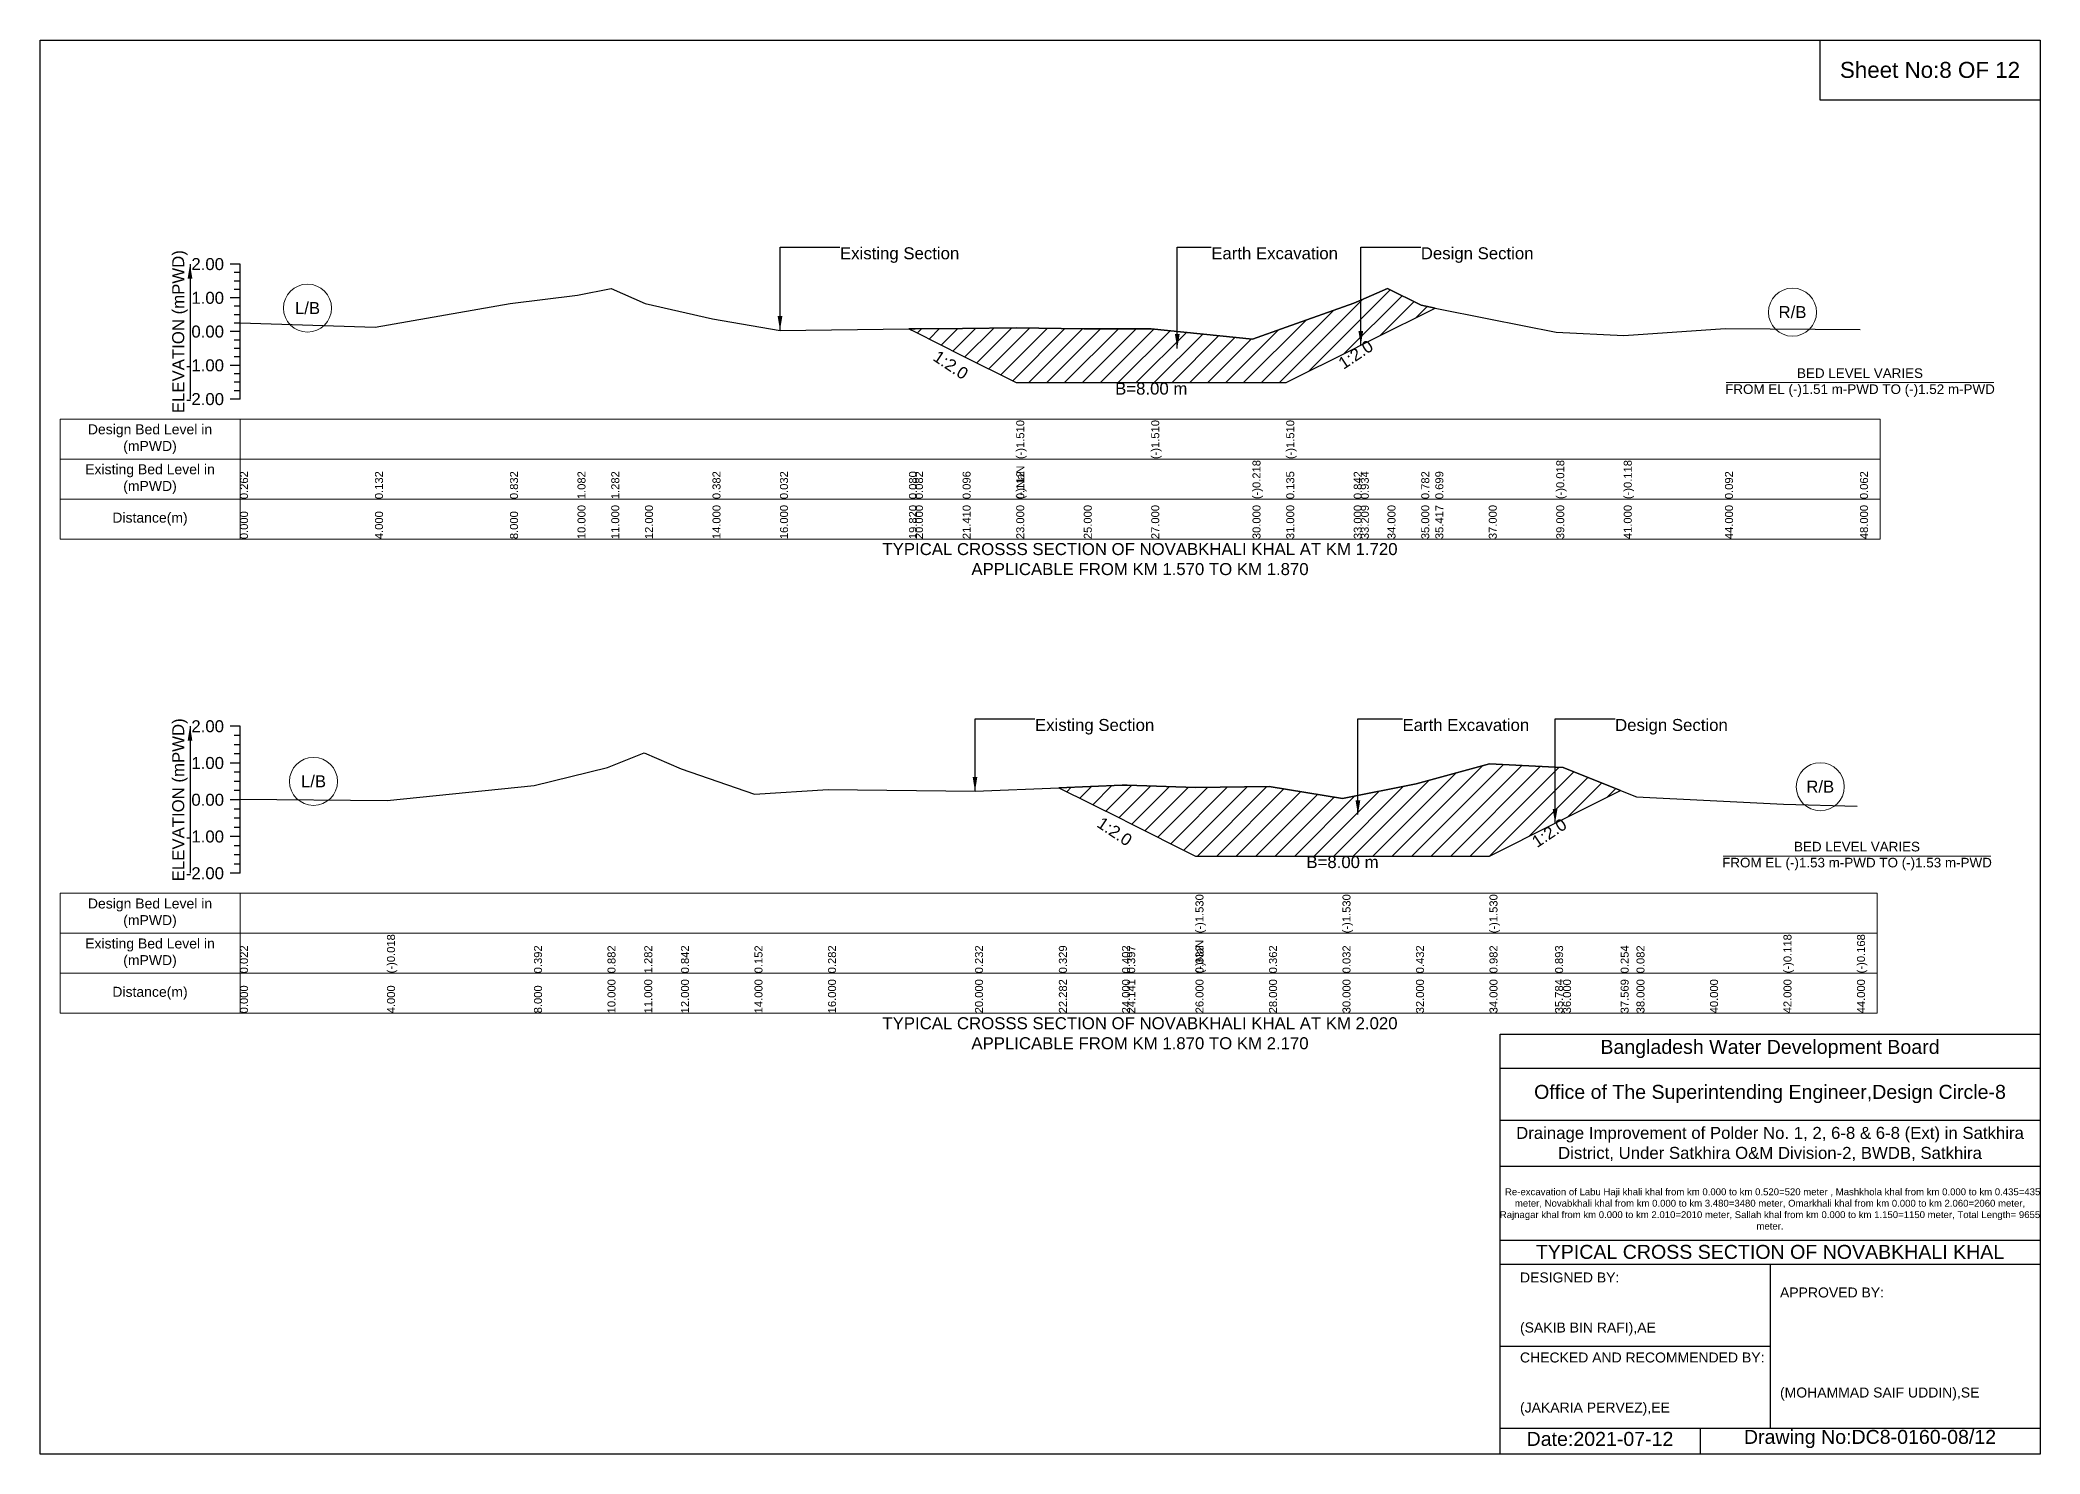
# Model space of a CAD drawing. Header units: inches. Extents: x 91000 to 648000, y -5656 to 141.
# Drawn here: x 320000 to 328000, y -5656 to 0 of the extents above; entities that cross this region are included whole.
import ezdxf

# ---------------------------------------------------------------- set-up
doc = ezdxf.new("R2010")
doc.units = ezdxf.units.IN
doc.header["$LTSCALE"] = 7
doc.header["$MEASUREMENT"] = 0
for name, color, linetype, lineweight in [('Cross section Data Border', 7, 'Continuous', 9), ('Cross Section Labels', 7, 'Continuous', 9), ('Existing_Bed_Level for Xsection', 7, 'Continuous', 25)]:
    doc.layers.add(name, color=color, linetype=linetype, lineweight=lineweight)
doc.styles.get("Standard").update_dxf_attribs({"font": 'arial.ttf'})
doc.dimstyles.get("Standard").update_dxf_attribs({"dimtxt": 0.18, "dimasz": 0.18, "dimexe": 0.18, "dimexo": 0.0625, "dimgap": 0.09, "dimtad": 0, "dimtih": 1, "dimtoh": 1, "dimdec": 4, "dimzin": 0, "dimdsep": 46, "dimtxsty": 'Standard', "dimcen": 0.09, "dimadec": 0, "dimazin": 0, "dimtfac": 1, "dimtdec": 4, "dimtofl": 0, "dimtmove": 0, "dimatfit": 3, "dimfxl": 0, "dimtolj": 1, "dimtzin": 0, "dimarcsym": 0})

msp = doc.modelspace()

# ---------------------------------------------------------------- hatches: boundary and pattern name
at = {"layer": 'Existing_Bed_Level for Xsection'}
h = msp.add_hatch(dxfattribs=at)
h.set_pattern_fill('ANSI31', color=256, scale=405, style=0)
h.paths.add_polyline_path([(323475.8, -1155.8), (323500, -1167.9), (323690.4, -1263.1), (323905, -1370.4), (324175, -1370.4), (324445, -1370.4), (324850, -1370.4), (324985, -1370.4), (325255, -1235.4), (325283.2, -1221.3), (325390, -1167.9), (325525, -1100.4), (325581.3, -1072.3), (325525, -1061), (325390, -993.5), (325283.2, -1040.5), (325255, -1052.9), (324985, -1148.3), (324850, -1196), (324445, -1155.5), (324175, -1155.5), (323905, -1151.5), (323690.4, -1153.6), (323500, -1155.5)])
h = msp.add_hatch(dxfattribs=at)
h.set_pattern_fill('ANSI31', color=256, scale=441, style=0)
h.paths.add_polyline_path([(324075.5, -2990.9), (324328, -3117.2), (324348.7, -3127.6), (324622, -3264.2), (324916, -3264.2), (325210, -3264.2), (325504, -3264.2), (325798, -3264.2), (326060.3, -3133.1), (326092, -3117.2), (326322.6, -3001.9), (326092, -2909.7), (326060.3, -2908.1), (325798, -2894.9), (325504, -2975.8), (325210, -3034.6), (324916, -2986.1), (324622, -2990.5), (324348.7, -2980.9), (324328, -2980.2)])

# ---------------------------------------------------------------- linework, layer by layer
for points in [[(320000, 0), (328000, 0), (328000, -5656), (320000, -5656)], [(327120, 0), (328000, 0), (328000, -240), (327120, -240)]]:
    msp.add_lwpolyline(points, close=True)
for points in [[(325840, -5656), (325840, -3976), (328000, -3976)], [(325840, -4112), (328000, -4112)], [(325840, -4320), (328000, -4320)], [(325840, -4504), (328000, -4504)], [(325840, -4800), (328000, -4800)], [(325840, -4896), (328000, -4896)], [(326920, -4896), (326920, -5552)], [(325840, -5224), (326920, -5224)], [(325840, -5552), (328000, -5552)], [(326640, -5552), (326640, -5656)]]:
    msp.add_lwpolyline(points)
at = {"layer": 'Cross section Data Border'}
for points in [[(320080, -1516.6), (327360, -1516.6), (327360, -1996.6), (320080, -1996.6)], [(320080, -3413.3), (327348, -3413.3), (327348, -3893.3), (320080, -3893.3)]]:
    msp.add_lwpolyline(points, close=True, dxfattribs=at)
for points in [[(320800, -1516.6), (320800, -1996.6)], [(320080, -1676.6), (327360, -1676.6)], [(320080, -1836.6), (327360, -1836.6)], [(320800, -3413.3), (320800, -3893.3)], [(320080, -3573.3), (327348, -3573.3)], [(320080, -3733.3), (327348, -3733.3)]]:
    msp.add_lwpolyline(points, dxfattribs=at)
at = {"layer": 'Cross Section Labels'}
for points in [[(326744.2, -1370.4), (327815.8, -1370.4)], [(326732.2, -3264.2), (327803.8, -3264.2)]]:
    msp.add_lwpolyline(points, dxfattribs=at)
for centre in [(321070, -1072.5), (327010, -1088.7), (321094, -2965.5), (327121, -2986.8)]:
    msp.add_circle(centre, 96, dxfattribs=at)
at = {"layer": 'Existing_Bed_Level for Xsection'}
for points in [[(320800, -896.6), (320760, -896.6)], [(320800, -930.3), (320776, -930.3)], [(320800, -1436.6), (320800, -1301.6), (320800, -1166.6), (320800, -1031.6), (320800, -896.6)], [(320800, -1031.6), (320760, -1031.6)], [(320800, -964.1), (320776, -964.1)], [(320800, -997.8), (320776, -997.8)], [(320800, -1131.2), (321340, -1148.8), (321880, -1054.2), (322150, -1020.5), (322285, -993.5), (322420, -1054.2), (322690, -1115), (322960, -1162.2), (323475.8, -1155.8), (323500, -1155.5), (323690.4, -1153.6), (323905, -1151.5), (323905, -1151.5), (324175, -1155.5), (324445, -1155.5), (324445, -1155.5), (324850, -1196), (324985, -1148.3), (324985, -1148.3), (325255, -1052.9), (325283.2, -1040.5), (325390, -993.5), (325525, -1061), (325581.3, -1072.3), (325795, -1115), (326065, -1169), (326335, -1182.5), (326740, -1154.2), (327280, -1158.2)], [(320800, -1065.3), (320776, -1065.3)], [(320800, -1099.1), (320776, -1099.1)], [(320800, -1166.6), (320760, -1166.6)], [(320800, -1132.8), (320776, -1132.8)], [(320800, -1200.3), (320776, -1200.3)], [(320800, -1234.1), (320776, -1234.1)], [(320800, -1267.8), (320776, -1267.8)], [(320800, -1301.6), (320760, -1301.6)], [(320800, -1335.3), (320776, -1335.3)], [(320800, -1436.6), (320760, -1436.6)], [(320800, -1369.1), (320776, -1369.1)], [(320800, -1402.8), (320776, -1402.8)], [(320800, -2745.3), (320760, -2745.3)], [(320800, -2782.1), (320776, -2782.1)], [(320800, -3333.3), (320800, -3186.3), (320800, -3039.3), (320800, -2892.3), (320800, -2745.3)], [(320800, -2818.8), (320776, -2818.8)], [(320800, -2855.6), (320776, -2855.6)], [(320800, -3036.1), (321388, -3041.9), (321976, -2981.7), (322270, -2909.7), (322417, -2850.8), (322564, -2915.5), (322858, -3017), (323152, -2997.8), (323740, -3005.2), (324075.5, -2990.9), (324328, -2980.2), (324348.7, -2980.9), (324622, -2990.5), (324622, -2990.5), (324916, -2986.1), (325210, -3034.6), (325210, -3034.6), (325504, -2975.8), (325798, -2894.9), (325798, -2894.9), (326060.3, -2908.1), (326092, -2909.7), (326322.6, -3001.9), (326386, -3027.2), (326680, -3041.9), (326974, -3056.7), (327268, -3064)], [(320800, -2892.3), (320760, -2892.3)], [(320800, -2929.1), (320776, -2929.1)], [(320800, -3039.3), (320760, -3039.3)], [(320800, -2965.8), (320776, -2965.8)], [(320800, -3002.6), (320776, -3002.6)], [(320800, -3076.1), (320776, -3076.1)], [(320800, -3112.8), (320776, -3112.8)], [(320800, -3186.3), (320760, -3186.3)], [(320800, -3149.6), (320776, -3149.6)], [(320800, -3223.1), (320776, -3223.1)], [(320800, -3259.8), (320776, -3259.8)], [(320800, -3333.3), (320760, -3333.3)], [(320800, -3296.6), (320776, -3296.6)]]:
    msp.add_lwpolyline(points, dxfattribs=at)
for points in [[(323475.8, -1155.8), (323475.8, -1155.8), (323500, -1167.9), (323690.4, -1263.1), (323905, -1370.4), (323905, -1370.4), (324175, -1370.4), (324445, -1370.4), (324445, -1370.4), (324850, -1370.4), (324985, -1370.4), (324985, -1370.4), (325255, -1235.4), (325283.2, -1221.3), (325390, -1167.9), (325525, -1100.4), (325581.3, -1072.3), (325581.3, -1072.3), (325581.3, -1072.3), (325525, -1061), (325390, -993.5), (325283.2, -1040.5), (325255, -1052.9), (324985, -1148.3), (324985, -1148.3), (324850, -1196), (324445, -1155.5), (324445, -1155.5), (324175, -1155.5), (323905, -1151.5), (323905, -1151.5), (323690.4, -1153.6), (323500, -1155.5), (323475.8, -1155.8)], [(324075.5, -2990.9), (324328, -3117.2), (324348.7, -3127.6), (324622, -3264.2), (324622, -3264.2), (324916, -3264.2), (325210, -3264.2), (325210, -3264.2), (325504, -3264.2), (325798, -3264.2), (325798, -3264.2), (326060.3, -3133.1), (326092, -3117.2), (326322.6, -3001.9), (326092, -2909.7), (326060.3, -2908.1), (325798, -2894.9), (325798, -2894.9), (325504, -2975.8), (325210, -3034.6), (325210, -3034.6), (324916, -2986.1), (324622, -2990.5), (324622, -2990.5), (324348.7, -2980.9), (324328, -2980.2)]]:
    msp.add_lwpolyline(points, close=True, dxfattribs=at)

# ---------------------------------------------------------------- texts
at = {"attachment_point": 5}
for s, insert, char_height in [('Sheet No:8 OF 12', (327560, -120), 64), ('Bangladesh Water Development Board', (326920, -4036), 56), ('Office of The Superintending Engineer,Design Circle-8', (326920, -4216), 56)]:
    msp.add_mtext(s, dxfattribs=dict(at, insert=insert, char_height=char_height))
for s, insert, char_height, width, attachment_point in [('Drainage Improvement of Polder No. 1, 2, 6-8 & 6-8 (Ext) in Satkhira District, Under Satkhira O&M Division-2, BWDB, Satkhira', (326920, -4416), 48, 2240, 5), ('  Re-excavation of Labu Haji khali khal from km 0.000 to km 0.520=520 meter , Mashkhola khal from km 0.000 to km 0.435=435 meter, Novabkhali khal from km 0.000 to km 3.480=3480 meter, Omarkhali khal from km 0.000 to km 2.060=2060 meter, Rajnagar khal from km 0.000 to km 2.010=2010 meter, Sallah khal from km 0.000 to km 1.150=1150 meter, Total Length= 9655 meter. ', (326920, -4676), 27.4148, 2160, 5), ('TYPICAL CROSS SECTION OF NOVABKHALI KHAL', (326920, -4848), 56, 2240, 5), ('DESIGNED BY:\\P\\P\\P(SAKIB BIN RAFI),AE', (325920, -5056), 40, 1120, 4), ('APPROVED BY:\\P\\P\\P\\P\\P\\P(MOHAMMAD SAIF UDDIN),SE', (326960, -5216), 40, 1120, 4), ('CHECKED AND RECOMMENDED BY:\\P\\P\\P(JAKARIA PERVEZ),EE', (325920, -5376), 40, 1120, 4), ('Date:2021-07-12', (326240, -5596), 56, 1120, 5), ('Drawing No:DC8-0160-08/12', (327320, -5596), 56, 1760, 5)]:
    msp.add_mtext(s, dxfattribs=dict(insert=insert, char_height=char_height, width=width, attachment_point=attachment_point))
at = {"layer": 'Cross section Data Border', "char_height": 40, "width": 640, "attachment_point": 5}
for s, insert in [('Design Bed Level in (mPWD)', (320440, -1596.6)), ('Existing Bed Level in (mPWD)', (320440, -1756.6)), ('Distance(m)', (320440, -1916.6)), ('Design Bed Level in (mPWD)', (320440, -3493.3)), ('Existing Bed Level in (mPWD)', (320440, -3653.3)), ('Distance(m)', (320440, -3813.3))]:
    msp.add_mtext(s, dxfattribs=dict(at, insert=insert))
at = {"layer": 'Cross Section Labels'}
for s, insert, char_height, attachment_point in [('Existing Section', (323200, -829.1), 48, 1), ('Earth Excavation', (324685, -829.1), 48, 1), ('Design Section', (325523.2, -829.1), 48, 1), ('L/B', (321070, -1072.5), 48, 5), ('R/B', (327010, -1088.7), 48, 5), ('BED LEVEL VARIES \\PFROM EL (-)1.51 m-PWD TO (-)1.52 m-PWD', (327280, -1370.4), 38.4, 5), ('B=8.00 m', (324445, -1370.4), 48, 2), ('TYPICAL CROSSS SECTION OF NOVABKHALI KHAL AT KM 1.720\\PAPPLICABLE FROM KM 1.570 TO KM 1.870', (324400, -2076.6), 48, 5), ('Existing Section', (323980, -2715.9), 48, 1), ('Earth Excavation', (325450, -2715.9), 48, 1), ('Design Section', (326300.3, -2715.9), 48, 1), ('L/B', (321094, -2965.5), 48, 5), ('R/B', (327121, -2986.8), 48, 5), ('B=8.00 m', (325210, -3264.2), 48, 2), ('BED LEVEL VARIES \\PFROM EL (-)1.53 m-PWD TO (-)1.53 m-PWD', (327268, -3264.2), 38.4, 5), ('TYPICAL CROSSS SECTION OF NOVABKHALI KHAL AT KM 2.020\\PAPPLICABLE FROM KM 1.870 TO KM 2.170', (324400, -3973.3), 48, 5)]:
    msp.add_mtext(s, dxfattribs=dict(at, insert=insert, char_height=char_height, attachment_point=attachment_point))
at = {"layer": 'Cross Section Labels', "char_height": 48, "attachment_point": 2}
for insert, rotation in [((323656.6, -1280), 326.30993), ((325249.4, -1238.2), 33.69007), ((324312, -3146), 326.30993), ((326023.6, -3151.4), 33.69007)]:
    msp.add_mtext('1:2.0', dxfattribs=dict(at, insert=insert, rotation=rotation))
at = {"layer": 'Existing_Bed_Level for Xsection', "rotation": 90}
for s, insert, char_height, attachment_point in [('ELEVATION (mPWD)', (320560, -1166.6), 48, 5), ('(-)1.510', (323905, -1676.6), 32, 1), ('(-)1.510', (324445, -1676.6), 32, 1), ('(-)1.510', (324985, -1676.6), 32, 1), ('0.262', (320800, -1836.6), 32, 1), ('0.132', (321340, -1836.6), 32, 1), ('0.832', (321880, -1836.6), 32, 1), ('0.832', (321880, -1836.6), 32, 1), ('1.082', (322150, -1836.6), 32, 1), ('1.282', (322285, -1836.6), 32, 1), ('1.282', (322285, -1836.6), 32, 1), ('0.382', (322690, -1836.6), 32, 1), ('0.382', (322690, -1836.6), 32, 1), ('0.032', (322960, -1836.6), 32, 1), ('0.080', (323475.8, -1836.6), 32, 1), ('0.082', (323500, -1836.6), 32, 1), ('0.082', (323500, -1836.6), 32, 1), ('0.082', (323500, -1836.6), 32, 1), ('0.082', (323500, -1836.6), 32, 1), ('0.082', (323500, -1836.6), 32, 1), ('0.096', (323690.4, -1836.6), 32, 1), ('(-)NaN', (323905, -1836.6), 32, 1), ('0.112', (323905, -1836.6), 32, 1), ('0.112', (323905, -1836.6), 32, 1), ('(-)0.218', (324850, -1836.6), 32, 1), ('0.135', (324985, -1836.6), 32, 1), ('0.135', (324985, -1836.6), 32, 1), ('0.135', (324985, -1836.6), 32, 1), ('0.842', (325255, -1836.6), 32, 1), ('0.934', (325283.2, -1836.6), 32, 1), ('0.782', (325525, -1836.6), 32, 1), ('0.699', (325581.3, -1836.6), 32, 1), ('(-)0.018', (326065, -1836.6), 32, 1), ('(-)0.118', (326335, -1836.6), 32, 1), ('0.092', (326740, -1836.6), 32, 1), ('0.062', (327280, -1836.6), 32, 1), ('0.000', (320800, -1996.6), 32, 1), ('4.000', (321340, -1996.6), 32, 1), ('8.000', (321880, -1996.6), 32, 1), ('10.000', (322150, -1996.6), 32, 1), ('11.000', (322285, -1996.6), 32, 1), ('12.000', (322420, -1996.6), 32, 1), ('14.000', (322690, -1996.6), 32, 1), ('16.000', (322960, -1996.6), 32, 1), ('19.820', (323475.8, -1996.6), 32, 1), ('20.000', (323500, -1996.6), 32, 1), ('21.410', (323690.4, -1996.6), 32, 1), ('23.000', (323905, -1996.6), 32, 1), ('23.000', (323905, -1996.6), 32, 1), ('23.000', (323905, -1996.6), 32, 1), ('25.000', (324175, -1996.6), 32, 1), ('27.000', (324445, -1996.6), 32, 1), ('27.000', (324445, -1996.6), 32, 1), ('27.000', (324445, -1996.6), 32, 1), ('30.000', (324850, -1996.6), 32, 1), ('31.000', (324985, -1996.6), 32, 1), ('31.000', (324985, -1996.6), 32, 1), ('31.000', (324985, -1996.6), 32, 1), ('33.000', (325255, -1996.6), 32, 1), ('33.209', (325283.2, -1996.6), 32, 1), ('34.000', (325390, -1996.6), 32, 1), ('35.000', (325525, -1996.6), 32, 1), ('35.417', (325581.3, -1996.6), 32, 1), ('37.000', (325795, -1996.6), 32, 1), ('39.000', (326065, -1996.6), 32, 1), ('41.000', (326335, -1996.6), 32, 1), ('44.000', (326740, -1996.6), 32, 1), ('48.000', (327280, -1996.6), 32, 1), ('ELEVATION (mPWD)', (320560, -3039.3), 48, 5), ('(-)1.530', (324622, -3573.3), 32, 1), ('(-)1.530', (325210, -3573.3), 32, 1), ('(-)1.530', (325798, -3573.3), 32, 1), ('(-)0.018', (321388, -3733.3), 32, 1), ('(-)0.018', (321388, -3733.3), 32, 1), ('(-)0.118', (326974, -3733.3), 32, 1), ('(-)0.168', (327268, -3733.3), 32, 1), ('0.022', (320800, -3733.3), 32, 1), ('0.392', (321976, -3733.3), 32, 1), ('0.882', (322270, -3733.3), 32, 1), ('0.882', (322270, -3733.3), 32, 1), ('1.282', (322417, -3733.3), 32, 1), ('0.842', (322564, -3733.3), 32, 1), ('0.152', (322858, -3733.3), 32, 1), ('0.282', (323152, -3733.3), 32, 1), ('0.232', (323740, -3733.3), 32, 1), ('0.329', (324075.5, -3733.3), 32, 1), ('0.402', (324328, -3733.3), 32, 1), ('0.397', (324348.7, -3733.3), 32, 1), ('(-)NaN', (324622, -3733.3), 32, 1), ('(-)NaN', (324622, -3733.3), 32, 1), ('(-)NaN', (324622, -3733.3), 32, 1), ('0.332', (324622, -3733.3), 32, 1), ('0.332', (324622, -3733.3), 32, 1), ('0.362', (324916, -3733.3), 32, 1), ('0.032', (325210, -3733.3), 32, 1), ('0.032', (325210, -3733.3), 32, 1), ('0.432', (325504, -3733.3), 32, 1), ('0.982', (325798, -3733.3), 32, 1), ('0.982', (325798, -3733.3), 32, 1), ('0.893', (326060.3, -3733.3), 32, 1), ('0.254', (326322.6, -3733.3), 32, 1), ('0.082', (326386, -3733.3), 32, 1), ('10.000', (322270, -3893.3), 32, 1), ('11.000', (322417, -3893.3), 32, 1), ('12.000', (322564, -3893.3), 32, 1), ('14.000', (322858, -3893.3), 32, 1), ('16.000', (323152, -3893.3), 32, 1), ('20.000', (323740, -3893.3), 32, 1), ('22.282', (324075.5, -3893.3), 32, 1), ('24.000', (324328, -3893.3), 32, 1), ('24.141', (324348.7, -3893.3), 32, 1), ('26.000', (324622, -3893.3), 32, 1), ('26.000', (324622, -3893.3), 32, 1), ('26.000', (324622, -3893.3), 32, 1), ('28.000', (324916, -3893.3), 32, 1), ('30.000', (325210, -3893.3), 32, 1), ('30.000', (325210, -3893.3), 32, 1), ('30.000', (325210, -3893.3), 32, 1), ('32.000', (325504, -3893.3), 32, 1), ('34.000', (325798, -3893.3), 32, 1), ('34.000', (325798, -3893.3), 32, 1), ('34.000', (325798, -3893.3), 32, 1), ('35.784', (326060.3, -3893.3), 32, 1), ('36.000', (326092, -3893.3), 32, 1), ('37.569', (326322.6, -3893.3), 32, 1), ('38.000', (326386, -3893.3), 32, 1), ('40.000', (326680, -3893.3), 32, 1), ('42.000', (326974, -3893.3), 32, 1), ('44.000', (327268, -3893.3), 32, 1), ('0.000', (320800, -3893.3), 32, 1), ('4.000', (321388, -3893.3), 32, 1), ('8.000', (321976, -3893.3), 32, 1)]:
    msp.add_mtext(s, dxfattribs=dict(at, insert=insert, char_height=char_height, attachment_point=attachment_point))
at = {"layer": 'Existing_Bed_Level for Xsection', "char_height": 48, "attachment_point": 6}
for s, insert in [('2.00', (320736, -896.6)), ('1.00', (320736, -1031.6)), ('0.00', (320736, -1166.6)), ('-1.00', (320736, -1301.6)), ('-2.00', (320736, -1436.6)), ('2.00', (320736, -2745.3)), ('1.00', (320736, -2892.3)), ('0.00', (320736, -3039.3)), ('-1.00', (320736, -3186.3)), ('-2.00', (320736, -3333.3))]:
    msp.add_mtext(s, dxfattribs=dict(at, insert=insert))

# ---------------------------------------------------------------- leaders
at = {"layer": 'Cross Section Labels', "annotation_type": 0, "has_hookline": 1, "hookline_direction": 0}
for points, text_width in [([(322960, -1162.2), (322960, -829.1), (323199.9, -829.1)], 467.2), ([(324549.1, -1234), (324549.1, -829.1), (324684.9, -829.1)], 497), ([(325283.2, -1221.3), (325283.2, -829.1), (325523.1, -829.1)], 441.2), ([(323740, -3005.2), (323740, -2715.9), (323979.9, -2715.9)], 467.2), ([(325271.7, -3098.6), (325271.7, -2715.9), (325449.9, -2715.9)], 497), ([(326060.3, -3133.1), (326060.3, -2715.9), (326300.2, -2715.9)], 441.2)]:
    msp.add_leader(points, dimstyle='Standard', override={"dimasz": 57.6}, dxfattribs=dict(at, text_width=text_width))
at = {"layer": 'Existing_Bed_Level for Xsection'}
for points in [[(320600, -896.6), (320600, -1436.6)], [(320600, -2745.3), (320600, -3333.3)]]:
    msp.add_leader(points, dimstyle='Standard', override={"dimasz": 57.6}, dxfattribs=at)

doc.saveas('drawing.dxf')
